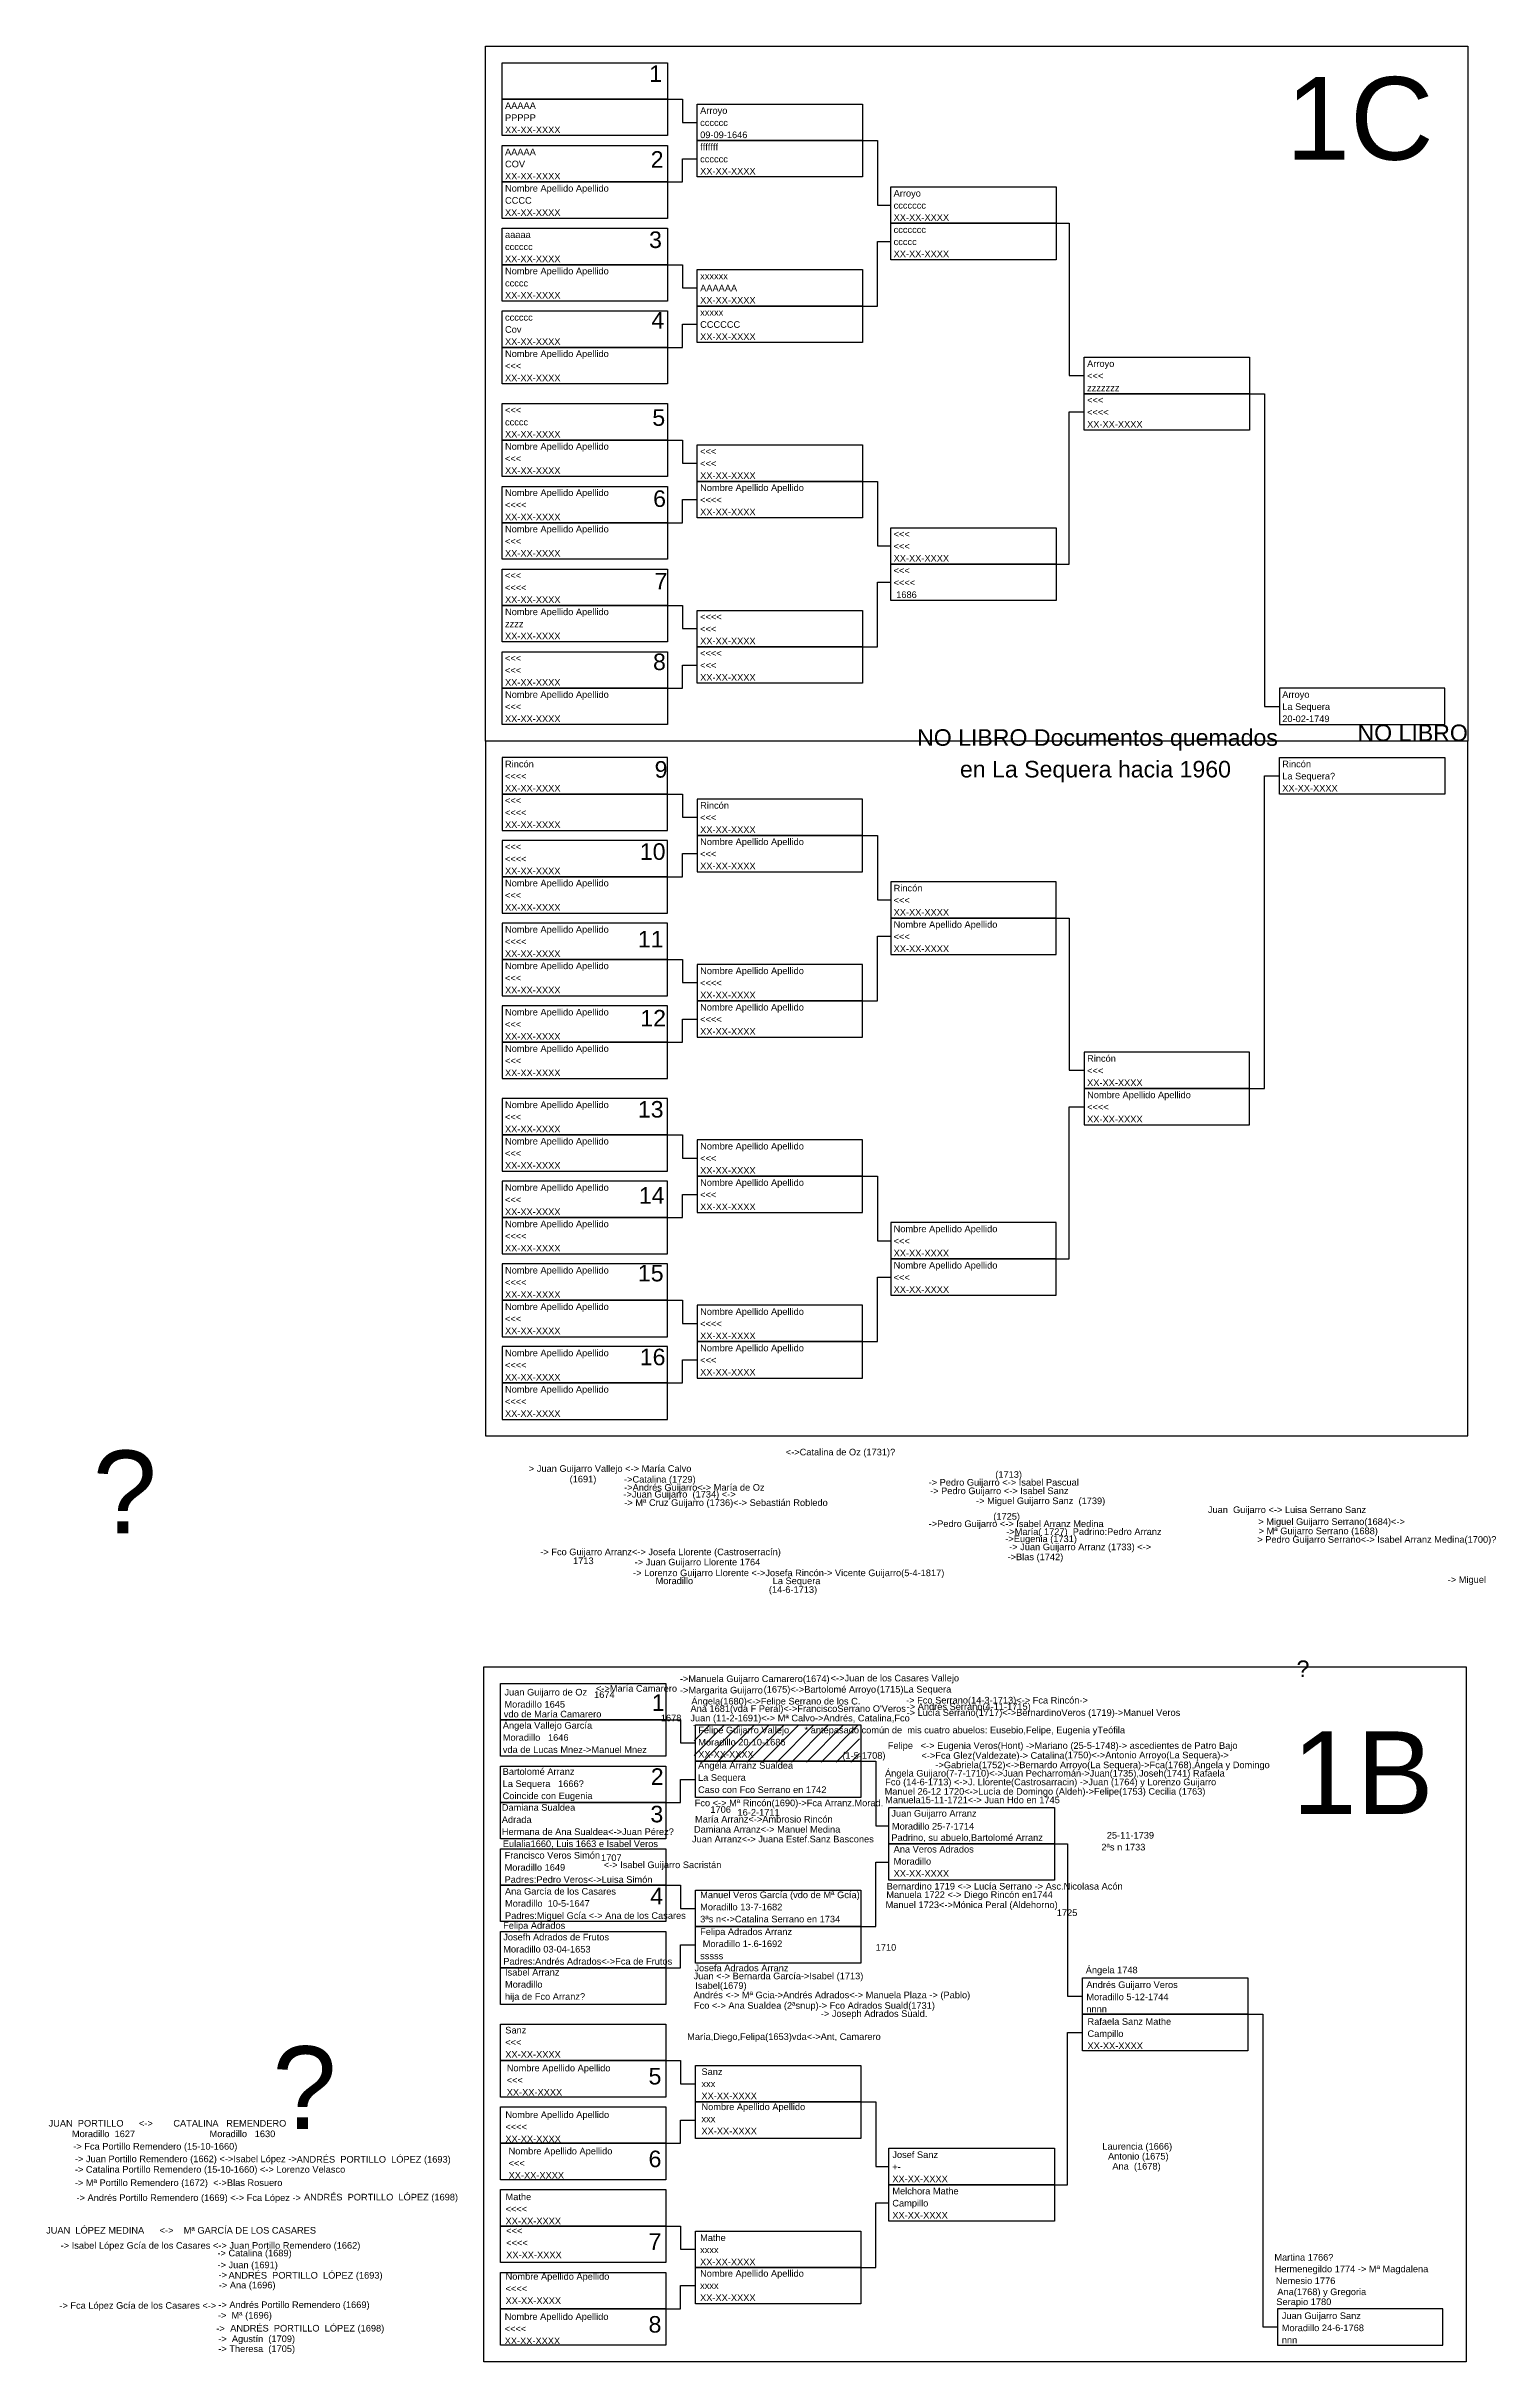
# Model space of a CAD drawing. Header units: millimetres. Extents: x -16844 to 23151, y -8543 to 4892.
# Drawn here: x -133 to 301, y -780 to -80 of the extents above; entities that cross this region are included whole.
import ezdxf
from ezdxf.enums import TextEntityAlignment as Align

# ---------------------------------------------------------------- set-up
doc = ezdxf.new("R2010")
doc.units = ezdxf.units.MM
doc.layers.add('Arroyo', color=30, linetype='Continuous')
doc.layers.add('Guijarro', color=90, linetype='Continuous')
doc.styles.add('Arial', font='arial.ttf', dxfattribs={"height": 0.01})

# ---------------------------------------------------------------- blocks, each defined once
blk = doc.blocks.new('Hoja superior')
for points in [[(0, 210), (297, 210), (297, 0), (0, 0)], [(5, 205), (55, 205), (55, 194), (5, 194)], [(5, 194), (55, 194), (55, 183), (5, 183)], [(64, 192.5), (114, 192.5), (114, 181.5), (64, 181.5)], [(5, 180), (55, 180), (55, 169), (5, 169)], [(64, 181.5), (114, 181.5), (114, 170.5), (64, 170.5)], [(5, 169), (55, 169), (55, 158), (5, 158)], [(122.5, 167.5), (172.5, 167.5), (172.5, 156.5), (122.5, 156.5)], [(5, 155), (55, 155), (55, 144), (5, 144)], [(122.5, 156.5), (172.5, 156.5), (172.5, 145.5), (122.5, 145.5)], [(5, 144), (55, 144), (55, 133), (5, 133)], [(64, 142.5), (114, 142.5), (114, 131.5), (64, 131.5)], [(5, 130), (55, 130), (55, 119), (5, 119)], [(64, 131.5), (114, 131.5), (114, 120.5), (64, 120.5)], [(5, 119), (55, 119), (55, 108), (5, 108)], [(181, 116), (231, 116), (231, 105), (181, 105)], [(181, 105), (231, 105), (231, 94), (181, 94)], [(5, 102), (55, 102), (55, 91), (5, 91)], [(5, 91), (55, 91), (55, 80), (5, 80)], [(64, 89.5), (114, 89.5), (114, 78.5), (64, 78.5)], [(5, 77), (55, 77), (55, 66), (5, 66)], [(64, 78.5), (114, 78.5), (114, 67.5), (64, 67.5)], [(5, 66), (55, 66), (55, 55), (5, 55)], [(122.5, 64.5), (172.5, 64.5), (172.5, 53.5), (122.5, 53.5)], [(5, 52), (55, 52), (55, 41), (5, 41)], [(122.5, 53.5), (172.5, 53.5), (172.5, 42.5), (122.5, 42.5)], [(5, 41), (55, 41), (55, 30), (5, 30)], [(64, 39.5), (114, 39.5), (114, 28.5), (64, 28.5)], [(64, 28.5), (114, 28.5), (114, 17.5), (64, 17.5)], [(5, 27), (55, 27), (55, 16), (5, 16)], [(5, 16), (55, 16), (55, 5), (5, 5)], [(240, 5), (290, 5), (290, 16), (240, 16)]]:
    blk.add_lwpolyline(points, close=True)
for points in [[(55, 194), (59.5, 194), (59.5, 187), (64, 187)], [(55, 169), (59.5, 169), (59.5, 176), (64, 176)], [(114, 181.5), (118.5, 181.5), (118.5, 162), (122.5, 162)], [(172.5, 156.5), (176.5, 156.5), (176.5, 110.5), (181, 110.5)], [(114, 131.5), (118.5, 131.5), (118.5, 151), (122.5, 151)], [(55, 144), (59.5, 144), (59.5, 137), (64, 137)], [(55, 119), (59.5, 119), (59.5, 126), (64, 126)], [(231, 105), (235.5, 105), (235.5, 10.5), (240, 10.5)], [(172.5, 53.5), (176.5, 53.5), (176.5, 99.5), (181, 99.5)], [(55, 91), (59.5, 91), (59.5, 84), (64, 84)], [(114, 78.5), (118.5, 78.5), (118.5, 59), (122.5, 59)], [(55, 66), (59.5, 66), (59.5, 73), (64, 73)], [(114, 28.5), (118.5, 28.5), (118.5, 48), (122.5, 48)], [(55, 41), (59.5, 41), (59.5, 34), (64, 34)], [(55, 16), (59.5, 16), (59.5, 23), (64, 23)]]:
    blk.add_lwpolyline(points)
blk = doc.blocks.new('Casilla')
at = {"style": 'Arial'}
for tag, p in [('NOMBRE', (0.88, 8.08)), ('LUGAR_NACIMIENTO', (0.88, 4.42)), ('FECHA', (0.88, 0.75))]:
    blk.add_attdef(tag, p, '', height=2, dxfattribs=at)
blk = doc.blocks.new('Hermanos')
at = {"style": 'Arial'}
blk.add_attdef('NOMBRE', (0, 0), '', height=2, dxfattribs=at)
blk = doc.blocks.new('Hoja inferior')
for points in [[(0, -210), (297, -210), (297, 0), (0, 0)], [(5, -16), (55, -16), (55, -5), (5, -5)], [(240, -5), (290, -5), (290, -16), (240, -16)], [(5, -27), (55, -27), (55, -16), (5, -16)], [(64, -28.5), (114, -28.5), (114, -17.5), (64, -17.5)], [(5, -41), (55, -41), (55, -30), (5, -30)], [(64, -39.5), (114, -39.5), (114, -28.5), (64, -28.5)], [(5, -52), (55, -52), (55, -41), (5, -41)], [(122.5, -53.5), (172.5, -53.5), (172.5, -42.5), (122.5, -42.5)], [(5, -66), (55, -66), (55, -55), (5, -55)], [(122.5, -64.5), (172.5, -64.5), (172.5, -53.5), (122.5, -53.5)], [(5, -77), (55, -77), (55, -66), (5, -66)], [(64, -78.5), (114, -78.5), (114, -67.5), (64, -67.5)], [(5, -91), (55, -91), (55, -80), (5, -80)], [(64, -89.5), (114, -89.5), (114, -78.5), (64, -78.5)], [(5, -102), (55, -102), (55, -91), (5, -91)], [(181, -105), (231, -105), (231, -94), (181, -94)], [(5, -119), (55, -119), (55, -108), (5, -108)], [(181, -116), (231, -116), (231, -105), (181, -105)], [(5, -130), (55, -130), (55, -119), (5, -119)], [(64, -131.5), (114, -131.5), (114, -120.5), (64, -120.5)], [(64, -142.5), (114, -142.5), (114, -131.5), (64, -131.5)], [(5, -144), (55, -144), (55, -133), (5, -133)], [(5, -155), (55, -155), (55, -144), (5, -144)], [(122.5, -156.5), (172.5, -156.5), (172.5, -145.5), (122.5, -145.5)], [(5, -169), (55, -169), (55, -158), (5, -158)], [(122.5, -167.5), (172.5, -167.5), (172.5, -156.5), (122.5, -156.5)], [(5, -180), (55, -180), (55, -169), (5, -169)], [(64, -181.5), (114, -181.5), (114, -170.5), (64, -170.5)], [(64, -192.5), (114, -192.5), (114, -181.5), (64, -181.5)], [(5, -194), (55, -194), (55, -183), (5, -183)], [(5, -205), (55, -205), (55, -194), (5, -194)]]:
    blk.add_lwpolyline(points, close=True)
for points in [[(231, -105), (235.5, -105), (235.5, -10.5), (240, -10.5)], [(55, -16), (59.5, -16), (59.5, -23), (64, -23)], [(55, -41), (59.5, -41), (59.5, -34), (64, -34)], [(114, -28.5), (118.5, -28.5), (118.5, -48), (122.5, -48)], [(172.5, -53.5), (176.5, -53.5), (176.5, -99.5), (181, -99.5)], [(114, -78.5), (118.5, -78.5), (118.5, -59), (122.5, -59)], [(55, -66), (59.5, -66), (59.5, -73), (64, -73)], [(55, -91), (59.5, -91), (59.5, -84), (64, -84)], [(172.5, -156.5), (176.5, -156.5), (176.5, -110.5), (181, -110.5)], [(55, -119), (59.5, -119), (59.5, -126), (64, -126)], [(114, -131.5), (118.5, -131.5), (118.5, -151), (122.5, -151)], [(55, -144), (59.5, -144), (59.5, -137), (64, -137)], [(114, -181.5), (118.5, -181.5), (118.5, -162), (122.5, -162)], [(55, -169), (59.5, -169), (59.5, -176), (64, -176)], [(55, -194), (59.5, -194), (59.5, -187), (64, -187)]]:
    blk.add_lwpolyline(points)

msp = doc.modelspace()

# ---------------------------------------------------------------- hatches: boundary and pattern name
h = msp.add_hatch()
h.set_pattern_fill('ANSI31', color=3, style=0)
h.set_pattern_definition([(45, (1694.4332, -851.06), (-2.245064, 2.245064), [])])
h.paths.add_polyline_path([(63.03, -587.56), (113.03, -587.56), (113.03, -598.56), (63.03, -598.56)])

# ---------------------------------------------------------------- block references
for name, p, values in [('Casilla', (5, -107), {'NOMBRE': 'AAAAA', 'LUGAR_NACIMIENTO': 'PPPPP', 'FECHA': 'XX-XX-XXXX'}), ('Casilla', (64, -108.5), {'NOMBRE': 'Arroyo', 'LUGAR_NACIMIENTO': 'cccccc', 'FECHA': '09-09-1646'}), ('Casilla', (5, -121), {'NOMBRE': 'AAAAA', 'LUGAR_NACIMIENTO': 'COV', 'FECHA': 'XX-XX-XXXX'}), ('Casilla', (64, -119.5), {'NOMBRE': 'fffffff', 'LUGAR_NACIMIENTO': 'cccccc', 'FECHA': 'XX-XX-XXXX'}), ('Casilla', (5, -132), {'NOMBRE': 'Nombre Apellido Apellido', 'LUGAR_NACIMIENTO': 'CCCC', 'FECHA': 'XX-XX-XXXX'}), ('Casilla', (122.5, -133.5), {'NOMBRE': 'Arroyo', 'LUGAR_NACIMIENTO': 'ccccccc', 'FECHA': 'XX-XX-XXXX'}), ('Casilla', (5, -146), {'NOMBRE': 'aaaaa', 'LUGAR_NACIMIENTO': 'cccccc', 'FECHA': 'XX-XX-XXXX'}), ('Casilla', (122.5, -144.5), {'NOMBRE': 'ccccccc', 'LUGAR_NACIMIENTO': 'ccccc', 'FECHA': 'XX-XX-XXXX'}), ('Casilla', (5, -157), {'NOMBRE': 'Nombre Apellido Apellido', 'LUGAR_NACIMIENTO': 'ccccc', 'FECHA': 'XX-XX-XXXX'}), ('Casilla', (64, -158.5), {'NOMBRE': 'xxxxxx', 'LUGAR_NACIMIENTO': 'AAAAAA', 'FECHA': 'XX-XX-XXXX'}), ('Casilla', (64, -169.5), {'NOMBRE': 'xxxxx', 'LUGAR_NACIMIENTO': 'CCCCCC', 'FECHA': 'XX-XX-XXXX'}), ('Casilla', (5, -171), {'NOMBRE': 'cccccc', 'LUGAR_NACIMIENTO': 'Cov', 'FECHA': 'XX-XX-XXXX'}), ('Casilla', (5, -182), {'NOMBRE': 'Nombre Apellido Apellido', 'LUGAR_NACIMIENTO': '<<<', 'FECHA': 'XX-XX-XXXX'}), ('Casilla', (181, -185), {'NOMBRE': 'Arroyo', 'LUGAR_NACIMIENTO': '<<<', 'FECHA': 'zzzzzzz'}), ('Casilla', (181, -196), {'NOMBRE': '<<<', 'LUGAR_NACIMIENTO': '<<<<', 'FECHA': 'XX-XX-XXXX'}), ('Casilla', (5, -199), {'NOMBRE': '<<<', 'LUGAR_NACIMIENTO': 'ccccc', 'FECHA': 'XX-XX-XXXX'}), ('Casilla', (5, -210), {'NOMBRE': 'Nombre Apellido Apellido', 'LUGAR_NACIMIENTO': '<<<', 'FECHA': 'XX-XX-XXXX'}), ('Casilla', (64, -211.5), {'NOMBRE': '<<<', 'LUGAR_NACIMIENTO': '<<<', 'FECHA': 'XX-XX-XXXX'}), ('Casilla', (5, -224), {'NOMBRE': 'Nombre Apellido Apellido', 'LUGAR_NACIMIENTO': '<<<<', 'FECHA': 'XX-XX-XXXX'}), ('Casilla', (64, -222.5), {'NOMBRE': 'Nombre Apellido Apellido', 'LUGAR_NACIMIENTO': '<<<<', 'FECHA': 'XX-XX-XXXX'}), ('Casilla', (5, -235), {'NOMBRE': 'Nombre Apellido Apellido', 'LUGAR_NACIMIENTO': '<<<', 'FECHA': 'XX-XX-XXXX'}), ('Casilla', (122.5, -236.5), {'NOMBRE': '<<<', 'LUGAR_NACIMIENTO': '<<<', 'FECHA': 'XX-XX-XXXX'}), ('Casilla', (122.5, -247.5), {'NOMBRE': '<<<', 'LUGAR_NACIMIENTO': '<<<<', 'FECHA': ' 1686'}), ('Casilla', (5, -249), {'NOMBRE': '<<<', 'LUGAR_NACIMIENTO': '<<<<', 'FECHA': 'XX-XX-XXXX'}), ('Casilla', (5, -260), {'NOMBRE': 'Nombre Apellido Apellido', 'LUGAR_NACIMIENTO': 'zzzz', 'FECHA': 'XX-XX-XXXX'}), ('Casilla', (64, -261.5), {'NOMBRE': '<<<<', 'LUGAR_NACIMIENTO': '<<<', 'FECHA': 'XX-XX-XXXX'}), ('Casilla', (5, -274), {'NOMBRE': '<<<', 'LUGAR_NACIMIENTO': '<<<', 'FECHA': 'XX-XX-XXXX'}), ('Casilla', (64, -272.5), {'NOMBRE': '<<<<', 'LUGAR_NACIMIENTO': '<<<', 'FECHA': 'XX-XX-XXXX'}), ('Casilla', (5, -285), {'NOMBRE': 'Nombre Apellido Apellido', 'LUGAR_NACIMIENTO': '<<<', 'FECHA': 'XX-XX-XXXX'}), ('Casilla', (240, -285), {'NOMBRE': 'Arroyo', 'LUGAR_NACIMIENTO': 'La Sequera', 'FECHA': '20-02-1749'}), ('Casilla', (5, -306), {'NOMBRE': 'Rincón', 'LUGAR_NACIMIENTO': '<<<<', 'FECHA': 'XX-XX-XXXX'}), ('Casilla', (240, -306), {'NOMBRE': 'Rincón', 'LUGAR_NACIMIENTO': 'La Sequera?', 'FECHA': 'XX-XX-XXXX'}), ('Casilla', (5, -317), {'NOMBRE': '<<<', 'LUGAR_NACIMIENTO': '<<<<', 'FECHA': 'XX-XX-XXXX'}), ('Casilla', (64, -318.5), {'NOMBRE': 'Rincón', 'LUGAR_NACIMIENTO': '<<<', 'FECHA': 'XX-XX-XXXX'}), ('Casilla', (5, -331), {'NOMBRE': '<<<', 'LUGAR_NACIMIENTO': '<<<<', 'FECHA': 'XX-XX-XXXX'}), ('Casilla', (64, -329.5), {'NOMBRE': 'Nombre Apellido Apellido', 'LUGAR_NACIMIENTO': '<<<', 'FECHA': 'XX-XX-XXXX'}), ('Casilla', (5, -342), {'NOMBRE': 'Nombre Apellido Apellido', 'LUGAR_NACIMIENTO': '<<<', 'FECHA': 'XX-XX-XXXX'}), ('Casilla', (122.5, -343.5), {'NOMBRE': 'Rincón', 'LUGAR_NACIMIENTO': '<<<', 'FECHA': 'XX-XX-XXXX'}), ('Casilla', (5, -356), {'NOMBRE': 'Nombre Apellido Apellido', 'LUGAR_NACIMIENTO': '<<<<', 'FECHA': 'XX-XX-XXXX'}), ('Casilla', (122.5, -354.5), {'NOMBRE': 'Nombre Apellido Apellido', 'LUGAR_NACIMIENTO': '<<<', 'FECHA': 'XX-XX-XXXX'}), ('Casilla', (5, -367), {'NOMBRE': 'Nombre Apellido Apellido', 'LUGAR_NACIMIENTO': '<<<', 'FECHA': 'XX-XX-XXXX'}), ('Casilla', (64, -368.5), {'NOMBRE': 'Nombre Apellido Apellido', 'LUGAR_NACIMIENTO': '<<<<', 'FECHA': 'XX-XX-XXXX'}), ('Casilla', (5, -381), {'NOMBRE': 'Nombre Apellido Apellido', 'LUGAR_NACIMIENTO': '<<<', 'FECHA': 'XX-XX-XXXX'}), ('Casilla', (64, -379.5), {'NOMBRE': 'Nombre Apellido Apellido', 'LUGAR_NACIMIENTO': '<<<<', 'FECHA': 'XX-XX-XXXX'}), ('Casilla', (5, -392), {'NOMBRE': 'Nombre Apellido Apellido', 'LUGAR_NACIMIENTO': '<<<', 'FECHA': 'XX-XX-XXXX'}), ('Casilla', (181, -395), {'NOMBRE': 'Rincón', 'LUGAR_NACIMIENTO': '<<<', 'FECHA': 'XX-XX-XXXX'}), ('Casilla', (5, -409), {'NOMBRE': 'Nombre Apellido Apellido', 'LUGAR_NACIMIENTO': '<<<', 'FECHA': 'XX-XX-XXXX'}), ('Casilla', (181, -406), {'NOMBRE': 'Nombre Apellido Apellido', 'LUGAR_NACIMIENTO': '<<<<', 'FECHA': 'XX-XX-XXXX'}), ('Casilla', (5, -420), {'NOMBRE': 'Nombre Apellido Apellido', 'LUGAR_NACIMIENTO': '<<<', 'FECHA': 'XX-XX-XXXX'}), ('Casilla', (64, -421.5), {'NOMBRE': 'Nombre Apellido Apellido', 'LUGAR_NACIMIENTO': '<<<', 'FECHA': 'XX-XX-XXXX'}), ('Casilla', (5, -434), {'NOMBRE': 'Nombre Apellido Apellido', 'LUGAR_NACIMIENTO': '<<<', 'FECHA': 'XX-XX-XXXX'}), ('Casilla', (64, -432.5), {'NOMBRE': 'Nombre Apellido Apellido', 'LUGAR_NACIMIENTO': '<<<', 'FECHA': 'XX-XX-XXXX'}), ('Casilla', (5, -445), {'NOMBRE': 'Nombre Apellido Apellido', 'LUGAR_NACIMIENTO': '<<<<', 'FECHA': 'XX-XX-XXXX'}), ('Casilla', (122.5, -446.5), {'NOMBRE': 'Nombre Apellido Apellido', 'LUGAR_NACIMIENTO': '<<<', 'FECHA': 'XX-XX-XXXX'}), ('Casilla', (122.5, -457.5), {'NOMBRE': 'Nombre Apellido Apellido', 'LUGAR_NACIMIENTO': '<<<', 'FECHA': 'XX-XX-XXXX'}), ('Casilla', (5, -459), {'NOMBRE': 'Nombre Apellido Apellido', 'LUGAR_NACIMIENTO': '<<<<', 'FECHA': 'XX-XX-XXXX'}), ('Casilla', (5, -470), {'NOMBRE': 'Nombre Apellido Apellido', 'LUGAR_NACIMIENTO': '<<<', 'FECHA': 'XX-XX-XXXX'}), ('Casilla', (64, -471.5), {'NOMBRE': 'Nombre Apellido Apellido', 'LUGAR_NACIMIENTO': '<<<<', 'FECHA': 'XX-XX-XXXX'}), ('Casilla', (5, -484), {'NOMBRE': 'Nombre Apellido Apellido', 'LUGAR_NACIMIENTO': '<<<<', 'FECHA': 'XX-XX-XXXX'}), ('Casilla', (64, -482.5), {'NOMBRE': 'Nombre Apellido Apellido', 'LUGAR_NACIMIENTO': '<<<', 'FECHA': 'XX-XX-XXXX'}), ('Casilla', (5, -495), {'NOMBRE': 'Nombre Apellido Apellido', 'LUGAR_NACIMIENTO': '<<<<', 'FECHA': 'XX-XX-XXXX'}), ('Hermanos', (41.86, -514.11), {'NOMBRE': '->Catalina (1729)'}), ('Hermanos', (32.62, -521.15), {'NOMBRE': '            -> Mª Cruz Guijarro (1736)<-> Sebastián Robledo'}), ('Hermanos', (144.42, -520.61), {'NOMBRE': '     -> Miguel Guijarro Sanz^I (1739)'}), ('Hermanos', (154.81, -532.09), {'NOMBRE': '   ->Eugenia (1731)   '}), ('Hermanos', (156.65, -529.93), {'NOMBRE': ' ->María( 1727)  Padrino:Pedro Arranz'}), ('Hermanos', (12.48, -538.74), {'NOMBRE': '                  1713'}), ('Hermanos', (157.82, -537.56), {'NOMBRE': '->Blas (1742)'}), ('Hermanos', (44.6, -542.38), {'NOMBRE': '-> Lorenzo Guijarro Llorente <->Josefa Rincón-> Vicente Guijarro(5-4-1817)'}), ('Hermanos', (51.41, -544.79), {'NOMBRE': 'Moradillo                               La Sequera'}), ('Hermanos', (84.88, -547.42), {'NOMBRE': ' (14-6-1713) '}), ('Hermanos', (58.74, -574.38), {'NOMBRE': '->Manuela Guijarro Camarero(1674) '}), ('Hermanos', (103.57, -574.19), {'NOMBRE': ' <->Juan de los Casares Vallejo'}), ('Hermanos', (28.92, -579.18), {'NOMBRE': '     1674               '}), ('Hermanos', (31.81, -577.32), {'NOMBRE': '  <->María Camarero'}), ('Hermanos', (58.77, -577.83), {'NOMBRE': '->Margarita Guijarro'}), ('Hermanos', (62.23, -581.17), {'NOMBRE': 'Ángela(1680)<->Felipe Serrano de los C.'}), ('Hermanos', (83.3, -577.59), {'NOMBRE': ' (1675)<->Bartolomé Arroyo'}), ('Hermanos', (112.07, -577.55), {'NOMBRE': '        (1715)La Sequera'}), ('Hermanos', (127.15, -580.87), {'NOMBRE': '-> Fco Serrano(14-3-1713)<-> Fca Rincón->'}), ('Hermanos', (127.32, -582.8), {'NOMBRE': '-> Andrés Serrano(4-11-1715)'}), ('Casilla', (4.33, -596.56), {'NOMBRE': 'Ángela Vallejo García', 'LUGAR_NACIMIENTO': 'Moradillo   1646', 'FECHA': 'vda de Lucas Mnez->Manuel Mnez'}), ('Hermanos', (3.95, -585.07), {'NOMBRE': '  vdo de María Camarero'}), ('Hermanos', (52.99, -586.24), {'NOMBRE': '1678'}), ('Hermanos', (61.95, -583.41), {'NOMBRE': "Ana 1681(vda F Peral)<->FranciscoSerrano O'Veros"}), ('Hermanos', (61.92, -586.27), {'NOMBRE': 'Juan (11-2-1691)<-> Mª Calvo->Andrés, Catalina,Fco'}), ('Hermanos', (127.28, -584.61), {'NOMBRE': '-> Lucía Serrano(1717)<->BernardinoVeros (1719)->Manuel Veros'}), ('Hermanos', (121.61, -594.58), {'NOMBRE': 'Felipe   <-> Eugenia Veros(Hont) ->Mariano (25-5-1748)-> ascedientes de Patro Bajo'}), ('Casilla', (63.36, -608.67), {'NOMBRE': 'Ángela Arranz Sualdea', 'LUGAR_NACIMIENTO': 'La Sequera', 'FECHA': 'Caso con Fco Serrano en 1742'}), ('Hermanos', (107.87, -597.58), {'NOMBRE': '(1-5-1708)              <->Fca Glez(Valdezate)-> Catalina'}), ('Hermanos', (120.76, -602.95), {'NOMBRE': 'Ángela Guijaro(7-7-1710)<->Juan Pecharromán->Juan(1735),Joseh(1741) Rafaela'}), ('Hermanos', (136, -600.42), {'NOMBRE': '->Gabriela(1752)<->Bernardo Arroyo(La Sequera)->Fca(1768),Ángela y Domingo'}), ('Hermanos', (175.09, -597.45), {'NOMBRE': '(1750)<->Antonio Arroyo(La Sequera)->'}), ('Hermanos', (120.66, -608.43), {'NOMBRE': 'Manuel 26-12 1720<->Lucía de Domingo (Aldeh)->Felipe(1753) Cecilia (1763)'}), ('Hermanos', (120.83, -605.59), {'NOMBRE': 'Fco (14-6-1713) <->J. Llorente(Castrosarracin) ->Juan (1764) y Lorenzo Guijarro'}), ('Hermanos', (63.33, -616.84), {'NOMBRE': 'María Arranz<->Ambrosio Rincón'}), ('Hermanos', (60.98, -613.92), {'NOMBRE': '         1706'}), ('Hermanos', (76.17, -614.77), {'NOMBRE': '16-2-1711'}), ('Hermanos', (120.82, -611.01), {'NOMBRE': 'Manuela15-11-1721<-> Juan Hdo en 1745'}), ('Hermanos', (5.21, -624.26), {'NOMBRE': 'Eulalia1660, Luis 1663 e Isabel Veros'}), ('Hermanos', (62.41, -622.85), {'NOMBRE': 'Juan Arranz<-> Juana Estef.Sanz Bascones'}), ('Hermanos', (122.87, -618.97), {'NOMBRE': 'Moradillo 25-7-1714'}), ('Hermanos', (187.83, -621.7), {'NOMBRE': '25-11-1739'}), ('Casilla', (4.86, -635.82), {'NOMBRE': 'Francisco Veros Simón', 'LUGAR_NACIMIENTO': 'Moradillo 1649', 'FECHA': 'Padres:Pedro Veros<->Luisa Simón'}), ('Hermanos', (27.92, -628.49), {'NOMBRE': '         1707'}), ('Hermanos', (28.74, -630.62), {'NOMBRE': '         <-> Isabel Guijarro Sacristán'}), ('Casilla', (122.5, -633.99), {'NOMBRE': 'Ana Veros Adrados', 'LUGAR_NACIMIENTO': 'Moradillo', 'FECHA': 'XX-XX-XXXX'}), ('Hermanos', (186.19, -625.28), {'NOMBRE': '2ªs n 1733 '}), ('Casilla', (5, -646.72), {'NOMBRE': 'Ana García de los Casares', 'LUGAR_NACIMIENTO': 'Moradillo  10-5-1647', 'FECHA': 'Padres:Miguel Gcía <-> Ana de los Casares'}), ('Hermanos', (121.27, -637.1), {'NOMBRE': 'Bernardino 1719 <-> Lucía Serrano -> Asc.Nicolasa Acón'}), ('Casilla', (64, -647.78), {'NOMBRE': 'Manuel Veros García (vdo de Mª Gcía)', 'LUGAR_NACIMIENTO': 'Moradillo 13-7-1682', 'FECHA': '3ªs n<->Catalina Serrano en 1734 '}), ('Hermanos', (120.95, -642.7), {'NOMBRE': 'Manuel 1723<->Mónica Peral (Aldehorno)'}), ('Hermanos', (121.17, -639.64), {'NOMBRE': 'Manuela 1722 <-> Diego Rincón en1744'}), ('Hermanos', (165.72, -645.1), {'NOMBRE': '         1725'}), ('Casilla', (4.46, -660.55), {'NOMBRE': 'Josefh Adrados de Frutos', 'LUGAR_NACIMIENTO': 'Moradillo 03-04-1653', 'FECHA': 'Padres:Andrés Adrados<->Fca de Frutos'}), ('Hermanos', (5.3, -648.96), {'NOMBRE': 'Felipa Adrados'}), ('Casilla', (64, -658.91), {'NOMBRE': 'Felipa Adrados Arranz', 'LUGAR_NACIMIENTO': ' Moradillo 1-.6-1692', 'FECHA': 'sssss'}), ('Hermanos', (117.95, -655.58), {'NOMBRE': '1710'}), ('Casilla', (4.99, -671.18), {'NOMBRE': 'Isabel Arranz', 'LUGAR_NACIMIENTO': 'Moradillo', 'FECHA': 'hija de Fco Arranz?'}), ('Hermanos', (62.89, -664.22), {'NOMBRE': 'Juan <-> Bernarda García->Isabel (1713)'}), ('Hermanos', (60.05, -661.81), {'NOMBRE': '    Josefa Adrados Arranz'}), ('Hermanos', (181.46, -662.41), {'NOMBRE': 'Ángela 1748'}), ('Hermanos', (59.51, -667.11), {'NOMBRE': '     Isabel(1679)'}), ('Casilla', (5.08, -688.68), {'NOMBRE': 'Sanz', 'LUGAR_NACIMIENTO': '<<<', 'FECHA': 'XX-XX-XXXX'}), ('Casilla', (181.11, -686.07), {'NOMBRE': 'Rafaela Sanz Mathe', 'LUGAR_NACIMIENTO': 'Campillo', 'FECHA': 'XX-XX-XXXX'}), ('Hermanos', (59.39, -682.55), {'NOMBRE': '  María,Diego,Felipa(1653)vda<->Ant, Camarero'}), ('Casilla', (5.52, -700.13), {'NOMBRE': 'Nombre Apellido Apellido', 'LUGAR_NACIMIENTO': '<<<', 'FECHA': 'XX-XX-XXXX'}), ('Casilla', (64.39, -701.23), {'NOMBRE': 'Sanz', 'LUGAR_NACIMIENTO': 'xxx', 'FECHA': 'XX-XX-XXXX'}), ('Casilla', (5.11, -714.23), {'NOMBRE': 'Nombre Apellido Apellido', 'LUGAR_NACIMIENTO': '<<<<', 'FECHA': 'XX-XX-XXXX'}), ('Casilla', (64.39, -711.84), {'NOMBRE': 'Nombre Apellido Apellido', 'LUGAR_NACIMIENTO': 'xxx', 'FECHA': 'XX-XX-XXXX'}), ('Hermanos', (-125.07, -711.93), {'NOMBRE': 'Moradillo  1627                             Moradillo   1630'}), ('Hermanos', (-124.67, -715.72), {'NOMBRE': '-> Fca Portillo Remendero (15-10-1660)'}), ('Hermanos', (186.47, -715.71), {'NOMBRE': 'Laurencia (1666)'}), ('Hermanos', (-124.19, -722.68), {'NOMBRE': '-> Catalina Portillo Remendero (15-10-1660) <-> Lorenzo Velasco'}), ('Casilla', (6.09, -725.23), {'NOMBRE': 'Nombre Apellido Apellido', 'LUGAR_NACIMIENTO': '<<<', 'FECHA': 'XX-XX-XXXX'}), ('Casilla', (122.11, -726.31), {'NOMBRE': 'Josef Sanz', 'LUGAR_NACIMIENTO': '+-', 'FECHA': 'XX-XX-XXXX'}), ('Hermanos', (188.2, -718.7), {'NOMBRE': 'Antonio (1675)'}), ('Hermanos', (189.51, -721.73), {'NOMBRE': 'Ana  (1678)'}), ('Hermanos', (-124.19, -726.7), {'NOMBRE': '-> Mª Portillo Remendero (1672)  <->Blas Rosuero'}), ('Casilla', (122.11, -737.31), {'NOMBRE': 'Melchora Mathe', 'LUGAR_NACIMIENTO': 'Campillo', 'FECHA': 'XX-XX-XXXX'}), ('Casilla', (5.16, -739.05), {'NOMBRE': 'Mathe', 'LUGAR_NACIMIENTO': '<<<<', 'FECHA': 'XX-XX-XXXX'}), ('Casilla', (5.36, -749.28), {'NOMBRE': '<<<', 'LUGAR_NACIMIENTO': '<<<<', 'FECHA': 'XX-XX-XXXX'}), ('Casilla', (63.98, -751.41), {'NOMBRE': 'Mathe', 'LUGAR_NACIMIENTO': 'xxxx', 'FECHA': 'XX-XX-XXXX'}), ('Hermanos', (-81.07, -747.97), {'NOMBRE': '-> Catalina (1689)'}), ('Hermanos', (-81.06, -751.55), {'NOMBRE': '-> Juan (1691)'}), ('Hermanos', (-80.76, -754.56), {'NOMBRE': '-> '}), ('Hermanos', (-80.67, -757.65), {'NOMBRE': '-> Ana (1696)'}), ('Casilla', (5.17, -763.11), {'NOMBRE': 'Nombre Apellido Apellido', 'LUGAR_NACIMIENTO': '<<<<', 'FECHA': 'XX-XX-XXXX'}), ('Casilla', (63.98, -762.21), {'NOMBRE': 'Nombre Apellido Apellido', 'LUGAR_NACIMIENTO': 'xxxx', 'FECHA': 'XX-XX-XXXX'}), ('Hermanos', (238.57, -752.76), {'NOMBRE': 'Hermenegildo 1774 -> Mª Magdalena'}), ('Hermanos', (238.92, -756.34), {'NOMBRE': 'Nemesio 1776'}), ('Hermanos', (233.66, -762.69), {'NOMBRE': '       Serapio 1780'}), ('Hermanos', (237.85, -759.68), {'NOMBRE': '  Ana(1768) y Gregoria'}), ('Hermanos', (-81.42, -770.74), {'NOMBRE': '-> '}), ('Hermanos', (-80.94, -766.77), {'NOMBRE': '->  Mª (1696)'}), ('Casilla', (4.9, -775.25), {'NOMBRE': 'Nombre Apellido Apellido', 'LUGAR_NACIMIENTO': '<<<<', 'FECHA': 'XX-XX-XXXX'}), ('Hermanos', (-80.82, -773.88), {'NOMBRE': '->  Agustín  (1709)'}), ('Hermanos', (-80.82, -776.88), {'NOMBRE': '-> Theresa  (1705)'})]:
    msp.add_blockref(name, p).add_auto_attribs(values)
at = {"color": 3}
ref = msp.add_blockref('Hermanos', (90.77, -505.88), dxfattribs=at)
ref.add_attrib('NOMBRE', '<->Catalina de Oz (1731)?', (90.77, -505.88), dxfattribs={"color": 0, "height": 2, "style": 'Arial'})
for p, values in [((13.08, -510.85), {'NOMBRE': '> Juan Guijarro Vallejo <-> María Calvo'}), ((152.56, -512.65), {'NOMBRE': '  (1713)'}), ((23.86, -514.04), {'NOMBRE': '  (1691)'}), ((41.89, -516.56), {'NOMBRE': '->Andrés Guijarro<-> María de Oz'}), ((151.96, -525.32), {'NOMBRE': '  (1725)'}), ((218.39, -523.3), {'NOMBRE': 'Juan  Guijarro <-> Luisa Serrano Sanz'}), ((229.75, -526.89), {'NOMBRE': '     > Miguel Guijarro Serrano(1684)<-> '}), ((133.99, -527.53), {'NOMBRE': '->Pedro Guijarro <-> Isabel Arranz Medina'}), ((231.78, -532.29), {'NOMBRE': '  > Pedro Guijarro Serrano<-> Isabel Arranz Medina(1700)?'}), ((232.19, -529.7), {'NOMBRE': '  > Mª Guijarro Serrano (1688)          '}), ((16.54, -536.05), {'NOMBRE': '-> Fco Guijarro Arranz<-> Josefa Llorente (Castroserracín)'})]:
    msp.add_blockref('Hermanos', p, dxfattribs=at).add_auto_attribs(values)
ref = msp.add_blockref('Hermanos', (32.36, -518.62))
ref.add_attrib('NOMBRE', '            ->Juan Guijarro  (1734) <->', (32.36, -518.62), dxfattribs={"color": 3, "height": 2, "style": 'Arial'})
ref = msp.add_blockref('Hermanos', (132.39, -515.03), dxfattribs=at)
ref.add_attrib('NOMBRE', '  -> Pedro Guijarro <-> Isabel Pascual', (132.39, -515.03), dxfattribs={"color": 1, "height": 2, "style": 'Arial'})
ref = msp.add_blockref('Hermanos', (132.85, -517.59), dxfattribs=at)
ref.add_attrib('NOMBRE', '  -> Pedro Guijarro <-> Isabel Sanz', (132.85, -517.59), dxfattribs={"color": 1, "height": 2, "style": 'Arial'})
ref = msp.add_blockref('Hermanos', (31.89, -539.13))
ref.add_attrib('NOMBRE', '                 -> Juan Guijarro Llorente 1764', (31.89, -539.13), dxfattribs={"color": 3, "height": 2, "style": 'Arial'})
ref = msp.add_blockref('Hermanos', (150.54, -534.53))
ref.add_attrib('NOMBRE', '          -> Juan Guijarro Arranz (1733) <->', (150.54, -534.53), dxfattribs={"color": 3, "height": 2, "style": 'Arial'})
ref = msp.add_blockref('Hermanos', (290.91, -544.41), dxfattribs=at)
ref.add_attrib('NOMBRE', '-> Miguel Guijarro  <-> Ana Callejo', (290.91, -544.41), dxfattribs={"color": 0, "height": 2, "style": 'Arial'})
ref = msp.add_blockref('Casilla', (4.82, -586.53))
ref.add_attrib('NOMBRE', 'Juan Guijarro de Oz', (5.7, -578.45), dxfattribs={"color": 3, "height": 2, "style": 'Arial'})
ref.add_attrib('LUGAR_NACIMIENTO', 'Moradillo 1645', (5.7, -582.11), dxfattribs={"height": 2, "style": 'Arial'})
ref = msp.add_blockref('Casilla', (63.42, -597.98))
ref.add_attrib('NOMBRE', 'Felipe Guijarro Vallejo      * antepasado común de  mis cuatro abuelos: Eusebio,Felipe, Eugenia yTeófila  ', (64.3, -589.89), dxfattribs={"color": 3, "height": 2, "style": 'Arial'})
ref.add_attrib('LUGAR_NACIMIENTO', 'Moradillo 20-10-1686', (64.3, -593.56), dxfattribs={"height": 2, "style": 'Arial'})
ref.add_attrib('FECHA', 'XX-XX-XXXX', (64.3, -597.23), dxfattribs={"height": 2, "style": 'Arial'})
ref = msp.add_blockref('Casilla', (4.28, -610.52))
ref.add_attrib('NOMBRE', 'Bartolomé Arranz', (5.16, -602.44), dxfattribs={"height": 2, "style": 'Arial'})
ref.add_attrib('LUGAR_NACIMIENTO', 'La Sequera   1666?', (5.16, -606.11), dxfattribs={"height": 2, "style": 'Arial'})
ref.add_attrib('FECHA', 'Coincide con Eugenia', (5.16, -609.77), dxfattribs={"color": 30, "height": 2, "style": 'Arial'})
ref = msp.add_blockref('Casilla', (4.02, -621.37))
ref.add_attrib('NOMBRE', 'Damiana Sualdea', (4.9, -613.29), dxfattribs={"height": 2, "style": 'Arial'})
ref.add_attrib('LUGAR_NACIMIENTO', 'Adrada', (4.9, -616.95), dxfattribs={"height": 2, "style": 'Arial'})
ref.add_attrib('FECHA', 'Hermana de Ana Sualdea<->Juan Pérez?', (4.9, -620.62), dxfattribs={"color": 1, "height": 2, "style": 'Arial'})
ref = msp.add_blockref('Hermanos', (63.23, -611.91))
ref.add_attrib('NOMBRE', 'Fco <-> Mª Rincón(1690)->Fca Arranz.Morad. ', (63.23, -611.91), dxfattribs={"color": 40, "height": 2, "style": 'Arial'})
ref = msp.add_blockref('Casilla', (121.82, -623.15))
ref.add_attrib('NOMBRE', 'Juan Guijarro Arranz', (122.69, -615.07), dxfattribs={"color": 3, "height": 2, "style": 'Arial'})
ref.add_attrib('FECHA', 'Padrino, su abuelo,Bartolomé Arranz', (122.69, -622.4), dxfattribs={"height": 2, "style": 'Arial'})
ref = msp.add_blockref('Hermanos', (63, -619.9))
ref.add_attrib('NOMBRE', 'Damiana Arranz<-> Manuel Medina', (63, -619.9), dxfattribs={"color": 1, "height": 2, "style": 'Arial'})
ref = msp.add_blockref('Casilla', (180.78, -674.95))
ref.add_attrib('NOMBRE', 'Andrés Guijarro Veros', (181.65, -666.87), dxfattribs={"color": 3, "height": 2, "style": 'Arial'})
ref.add_attrib('LUGAR_NACIMIENTO', 'Moradillo 5-12-1744', (181.65, -670.54), dxfattribs={"height": 2, "style": 'Arial'})
ref.add_attrib('FECHA', 'nnnn', (181.65, -674.2), dxfattribs={"height": 2, "style": 'Arial'})
ref = msp.add_blockref('Hermanos', (62.89, -669.96))
ref.add_attrib('NOMBRE', 'Andrés <-> Mª Gcia->Andrés Adrados<-> Manuela Plaza -> (Pablo)', (62.89, -669.96), dxfattribs={"color": 4, "height": 2, "style": 'Arial'})
ref = msp.add_blockref('Hermanos', (59.91, -673.14))
ref.add_attrib('NOMBRE', '    Fco <-> Ana Sualdea (2ªsnup)-> Fco Adrados Suald(1731)', (59.91, -673.14), dxfattribs={"color": 40, "height": 2, "style": 'Arial'})
ref = msp.add_blockref('Hermanos', (66.43, -675.59))
ref.add_attrib('NOMBRE', '                                             -> Joseph Adrados Suald.', (66.43, -675.59), dxfattribs={"color": 40, "height": 2, "style": 'Arial'})
ref = msp.add_blockref('Hermanos', (-132.13, -708.75))
ref.add_attrib('NOMBRE', 'JUAN  PORTILLO      <->        CATALINA   REMENDERO', (-132.13, -708.75), dxfattribs={"color": 140, "height": 2, "style": 'Arial'})
ref = msp.add_blockref('Hermanos', (-124.18, -719.5))
ref.add_attrib('NOMBRE', '-> Juan Portillo Remendero (1662) <->Isabel López -> ', (-124.18, -719.5), dxfattribs={"color": 51, "height": 2, "style": 'Arial'})
ref = msp.add_blockref('Hermanos', (-57.12, -719.64))
ref.add_attrib('NOMBRE', 'ANDRÉS  PORTILLO  LÓPEZ (1693)   ', (-57.12, -719.64), dxfattribs={"color": 40, "height": 2, "style": 'Arial'})
ref = msp.add_blockref('Hermanos', (-123.69, -731.23))
ref.add_attrib('NOMBRE', '-> Andrés Portillo Remendero (1669) <-> Fca López ->', (-123.69, -731.23), dxfattribs={"color": 51, "height": 2, "style": 'Arial'})
ref = msp.add_blockref('Hermanos', (-54.91, -731.06))
ref.add_attrib('NOMBRE', 'ANDRÉS  PORTILLO  LÓPEZ (1698)   ', (-54.91, -731.06), dxfattribs={"color": 40, "height": 2, "style": 'Arial'})
ref = msp.add_blockref('Hermanos', (-132.87, -741.1))
ref.add_attrib('NOMBRE', 'JUAN  LÓPEZ MEDINA      <->    Mª GARCÍA DE LOS CASARES', (-132.87, -741.1), dxfattribs={"color": 3, "height": 2, "style": 'Arial'})
ref = msp.add_blockref('Hermanos', (-128.48, -745.66))
ref.add_attrib('NOMBRE', '-> Isabel López Gcía de los Casares <-> Juan Portillo Remendero (1662)', (-128.48, -745.66), dxfattribs={"color": 51, "height": 2, "style": 'Arial'})
ref = msp.add_blockref('Casilla', (237.61, -757.33))
ref.add_attrib('NOMBRE', 'Martina 1766?', (238.49, -749.25), dxfattribs={"height": 2, "style": 'Arial'})
ref = msp.add_blockref('Hermanos', (-77.72, -754.69))
ref.add_attrib('NOMBRE', 'ANDRÉS  PORTILLO  LÓPEZ (1693)   ', (-77.72, -754.69), dxfattribs={"color": 40, "height": 2, "style": 'Arial'})
ref = msp.add_blockref('Hermanos', (-128.87, -763.81))
ref.add_attrib('NOMBRE', '-> Fca López Gcía de los Casares <-> ', (-128.87, -763.81), dxfattribs={"color": 61, "height": 2, "style": 'Arial'})
ref = msp.add_blockref('Hermanos', (-80.8, -763.59))
ref.add_attrib('NOMBRE', '-> Andrés Portillo Remendero (1669) ', (-80.8, -763.59), dxfattribs={"color": 51, "height": 2, "style": 'Arial'})
ref = msp.add_blockref('Hermanos', (-77.21, -770.68))
ref.add_attrib('NOMBRE', 'ANDRÉS  PORTILLO  LÓPEZ (1698)   ', (-77.21, -770.68), dxfattribs={"color": 40, "height": 2, "style": 'Arial'})
ref = msp.add_blockref('Casilla', (239.87, -774.98))
ref.add_attrib('NOMBRE', 'Juan Guijarro Sanz', (240.74, -766.9), dxfattribs={"color": 3, "height": 2, "style": 'Arial'})
ref.add_attrib('LUGAR_NACIMIENTO', 'Moradillo 24-6-1768', (240.74, -770.57), dxfattribs={"height": 2, "style": 'Arial'})
ref.add_attrib('FECHA', 'nnn', (240.74, -774.23), dxfattribs={"height": 2, "style": 'Arial'})
at = {"layer": 'Arroyo'}
for name in ['Hoja superior', 'Hoja inferior']:
    msp.add_blockref(name, (0, -290), dxfattribs=at)
at = {"layer": 'Guijarro'}
msp.add_blockref('Hoja superior', (-0.53, -779.8), dxfattribs=at)

# ---------------------------------------------------------------- texts
at = {"style": 'Arial'}
for s, p in [('1', (53.36, -90.76)), ('2', (53.81, -116.7)), ('3', (53.32, -140.96)), ('4', (54.01, -165.31)), ('5', (54.3, -194.7)), ('6', (54.55, -219.21)), ('7', (55, -244.14)), ('8', (54.51, -268.53)), ('NO LIBRO Documentos quemados', (239.55, -291.41)), ('NO LIBRO', (297, -290)), ('9', (55, -301.04)), ('en La Sequera hacia 1960', (225.37, -300.98)), ('10', (54.41, -325.88)), ('11', (53.82, -352.35)), ('12', (54.55, -376.24)), ('13', (53.81, -403.78)), ('14', (54.1, -429.81)), ('15', (53.82, -453.29)), ('16', (54.39, -478.63)), ('?', (249.09, -572.86)), ('1', (54.13, -583.11)), ('2', (53.84, -605.46)), ('3', (53.72, -616.79)), ('4', (53.67, -641.57)), ('5', (53.16, -696.01)), ('6', (53.16, -721.01)), ('7', (53.16, -746.01)), ('8', (53.16, -771.01))]:
    msp.add_text(s, height=5, dxfattribs=at).set_placement(p, align=Align.RIGHT)
at = {"layer": 'Arroyo', "style": 'Arial'}
msp.add_text('1C', height=25, dxfattribs=at).set_placement((286.62, -114.28), align=Align.RIGHT)
at = {"layer": 'Guijarro', "style": 'Arial'}
for s, p in [('?', (-99.36, -529.42)), ('1B', (286.62, -614.28)), ('?', (-45.03, -709.48))]:
    msp.add_text(s, height=25, dxfattribs=at).set_placement(p, align=Align.RIGHT)

doc.saveas('drawing.dxf')
